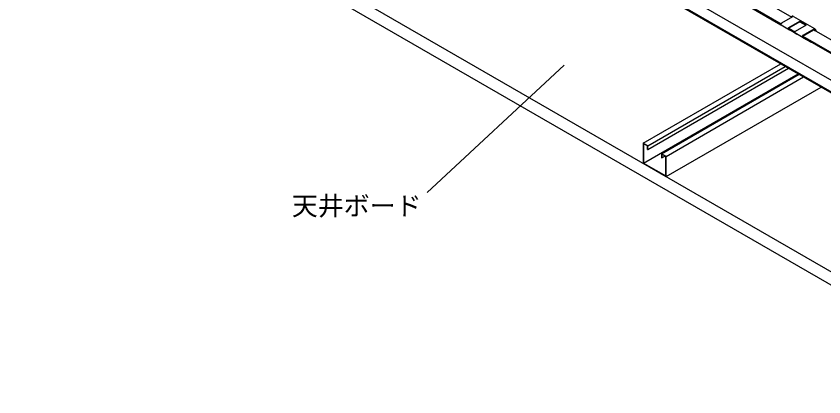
# Model space of a CAD drawing. Units: millimetres on the paper. Extents: x -140 to 142, y -97 to 98.
# Drawn here: x -32.2 to 30, y -21.1 to 8.3 of the extents above; entities that cross this region are included whole.
import ezdxf
from ezdxf.enums import TextEntityAlignment as Align

# ---------------------------------------------------------------- set-up
doc = ezdxf.new("R2010")
doc.units = ezdxf.units.MM
for name, color, linetype in [('0-0_文字･図枠･寸法', 7, 'Continuous'), ('0-1_天井下地', 7, 'Continuous'), ('0-2_天井ボード', 7, 'Continuous')]:
    doc.layers.add(name, color=color, linetype=linetype)
doc.styles.add('ＭＳ ゴシック', font='')
doc.styles.get('ＭＳ ゴシック').set_extended_font_data('MS Gothic')

msp = doc.modelspace()

# ---------------------------------------------------------------- linework, layer by layer
at = {"layer": '0-0_文字･図枠･寸法'}
msp.add_line((10.016, 4.521), (-0.565, -5.291), dxfattribs=at)
at = {"layer": '0-1_天井下地'}
for p, q in [((7.818, 19.619), (27.56, 8.222)), ((7.082, 19.064), (26.728, 7.723)), ((7.11, 18.966), (26.714, 7.649)), ((7.111, 16.925), (41.242, -2.779)), ((6.563, 16.343), (41.387, -3.761)), ((6.563, 16.261), (41.41, -3.856)), ((27.617, 8.255), (26.768, 7.765)), ((27.573, 8.297), (27.517, 8.265)), ((27.673, 8.287), (29.3, 7.349)), ((26.728, 7.63), (27.378, 7.255)), ((27.334, 7.438), (28.182, 7.928)), ((28.182, 7.863), (27.334, 7.373)), ((28.182, 7.863), (28.182, 7.928)), ((28.182, 7.863), (28.621, 7.61)), ((27.334, 7.373), (27.789, 7.11)), ((27.334, 7.291), (27.775, 7.037)), ((27.62, 7.116), (27.902, 6.952)), ((28.439, 6.643), (27.789, 7.018)), ((27.976, 6.91), (27.976, 6.91)), ((29.243, 7.316), (28.395, 6.826)), ((28.395, 6.761), (29.243, 7.251)), ((29.243, 7.251), (29.243, 7.316)), ((29.243, 7.251), (41.397, 0.235)), ((28.355, 6.691), (29.005, 6.316)), ((28.395, 6.761), (41.26, -0.666)), ((28.395, 6.679), (41.245, -0.739)), ((28.963, 6.34), (28.68, 6.503)), ((29.036, 6.298), (29.041, 6.306)), ((16.091, -1.485), (26.698, 4.638)), ((16.444, -1.69), (27.051, 4.433)), ((16.119, -3.021), (28.041, 3.862)), ((16.444, -1.984), (27.306, 4.286)), ((17.859, -2.506), (28.465, 3.617)), ((17.859, -4.057), (29.809, 2.841)), ((16.091, -1.485), (16.091, -3.037)), ((16.444, -1.69), (16.091, -1.485)), ((16.444, -1.984), (16.444, -1.69)), ((16.416, -1.968), (16.444, -1.984)), ((17.505, -2.302), (17.505, -2.597)), ((17.533, -2.613), (17.76, -2.482)), ((16.091, -3.037), (17.859, -4.057)), ((17.505, -2.597), (17.533, -2.613)), ((17.859, -4.057), (17.859, -2.506))]:
    msp.add_line(p, q, dxfattribs=at)
for points in [[(26.768, 7.765), (26.752, 7.753), (26.737, 7.736), (26.724, 7.716), (26.716, 7.694), (26.712, 7.674), (26.713, 7.655), (26.718, 7.64), (26.728, 7.63)], [(27.789, 7.018), (27.779, 7.028), (27.773, 7.043), (27.773, 7.061), (27.777, 7.082), (27.785, 7.103), (27.797, 7.123), (27.812, 7.14), (27.829, 7.153), (28.677, 7.642), (28.182, 7.928)], [(27.944, 6.928), (27.294, 7.304), (27.284, 7.313), (27.278, 7.328), (27.278, 7.347), (27.282, 7.368), (27.29, 7.389), (27.302, 7.409), (27.317, 7.426), (27.334, 7.438)], [(27.62, 7.116), (27.59, 7.133), (27.558, 7.151), (27.524, 7.171), (27.49, 7.19), (27.458, 7.209), (27.427, 7.227), (27.4, 7.242), (27.378, 7.255)], [(27.944, 6.928), (27.961, 6.919), (27.971, 6.913), (27.976, 6.91), (27.973, 6.911), (27.964, 6.917), (27.949, 6.925), (27.928, 6.937), (27.902, 6.952)], [(28.395, 6.826), (28.378, 6.814), (28.363, 6.797), (28.351, 6.777), (28.342, 6.756), (28.338, 6.735), (28.339, 6.716), (28.345, 6.701), (28.355, 6.691)], [(28.439, 6.643), (28.461, 6.63), (28.488, 6.614), (28.518, 6.597), (28.551, 6.578), (28.585, 6.558), (28.619, 6.539), (28.651, 6.52), (28.68, 6.503)], [(28.963, 6.34), (28.989, 6.325), (29.01, 6.313), (29.025, 6.304), (29.034, 6.299), (29.036, 6.298), (29.032, 6.3), (29.021, 6.306), (29.005, 6.316)], [(17.859, -2.506), (17.505, -2.302), (28.112, 3.821)], [(16.416, -1.968), (16.416, -1.706), (16.119, -1.534), (16.119, -3.021), (17.83, -4.008), (17.83, -2.522), (17.533, -2.351), (17.533, -2.613)]]:
    msp.add_lwpolyline(points, dxfattribs=at)
for centre, radius, start, end in [((27.56, 8.181), 0.0933, 52.69391, 127.31684), ((27.615, 8.206), 0.101, 54.38228, 114.30701), ((29.084, 7.064), 0.298, 24.06623, 57.72209), ((29.129, 7.086), 0.313, 9.62328, 57.05517)]:
    msp.add_arc(centre, radius, start, end, dxfattribs=at)
at = {"layer": '0-2_天井ボード'}
msp.add_line((-32.24, 24.864), (45.542, -20.039), dxfattribs=at)
msp.add_lwpolyline([(-32.24, 24.864), (-32.24, 23.843), (45.542, -21.059)], dxfattribs=at)

# ---------------------------------------------------------------- texts
at = {"layer": '0-0_文字･図枠･寸法', "style": 'ＭＳ ゴシック'}
msp.add_text('天井ボード', height=1.466, dxfattribs=at).set_placement((-10.988, -7.493), align=Align.BOTTOM_LEFT)

doc.saveas('drawing.dxf')
